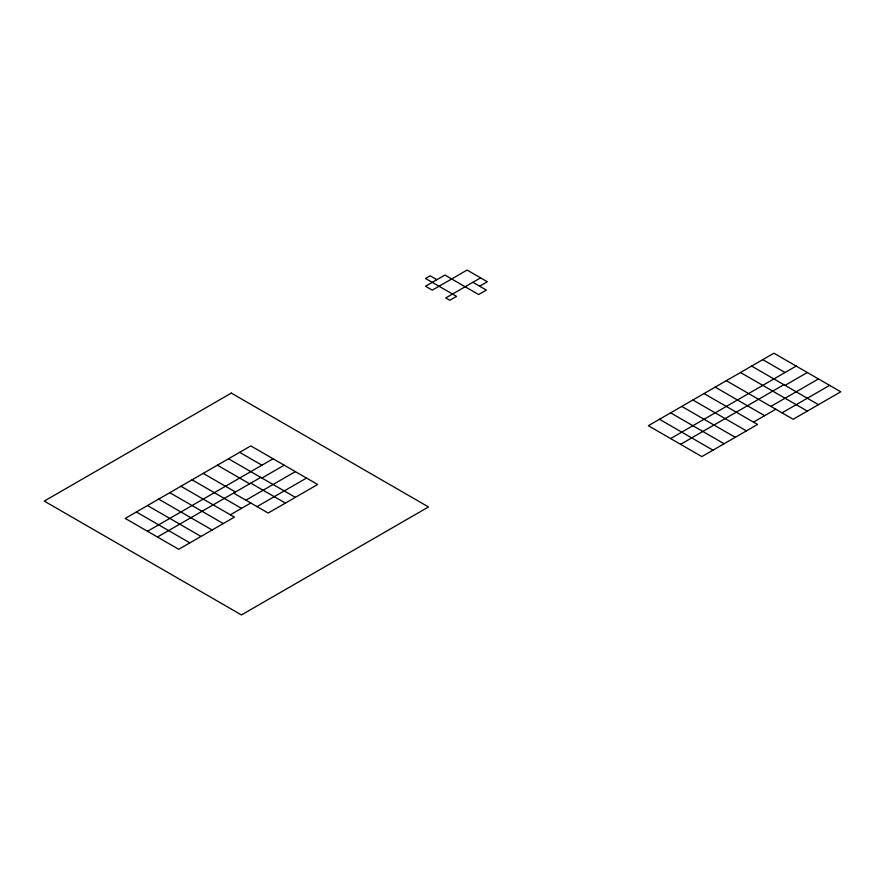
<?xml version="1.0" encoding="UTF-8"?>
<svg xmlns="http://www.w3.org/2000/svg" width="885" height="885" viewBox="0 0 885 885"><rect width="100%" height="100%" fill="white"/><g stroke="black" fill="none" stroke-linecap="round" stroke-linejoin="round"><path stroke-width="1.33" d="M480.577 277.857L445.774 297.946L449.823 300.269L456.572 296.375L425.53 278.454L430.132 275.799L436.88 279.693M479.615 286.198L487.325 281.751L467.07 270.058L432.278 290.147L425.53 286.253L444.912 275.058L478.663 294.55L486.374 290.092L472.867 282.304M147.507 531.265L273.078 458.773M157.464 537.018L260.754 477.38M261.938 478.066L284.218 465.2M245.908 500.18L295.358 471.628M230.377 514.804L250.798 503.012M257.048 506.618L306.498 478.066M670.62 438.573L796.19 366.08M680.576 444.325L783.867 384.687M785.05 385.373L807.33 372.508M770.879 406.414L818.47 378.935M753.489 422.101L775.769 409.246M782.019 412.852L829.61 385.373M762.77 359.642L785.05 372.508M751.63 366.08L818.47 404.666M740.491 372.508L807.33 411.094M726.319 380.694L793.159 419.28L840.75 391.801L773.91 353.215L648.34 425.707L701.849 456.605L757.538 424.446L704.04 393.559M715.18 387.121L764.629 415.673M692.9 399.987L746.398 430.873M681.76 406.414L735.269 437.312M670.62 412.852L724.129 443.739M659.48 419.28L712.989 450.166M239.658 452.335L261.938 465.2M228.518 458.773L295.358 497.359M250.798 483.133L285.401 503.111M217.378 465.2L249.614 483.818M203.207 473.387L235.443 491.994M233.585 493.067L268.177 513.046L317.638 484.493L250.798 445.907L125.227 518.411L178.726 549.297L234.425 517.139L180.927 486.252M192.067 479.814L241.516 508.366M169.787 492.68L223.285 523.566M158.647 499.107L212.146 530.004M147.507 505.545L201.006 536.432M136.367 511.972L189.866 542.859M231.306 393.095L44.25 501.098L241.45 614.942L428.506 506.95L231.306 393.095"/></g></svg>
